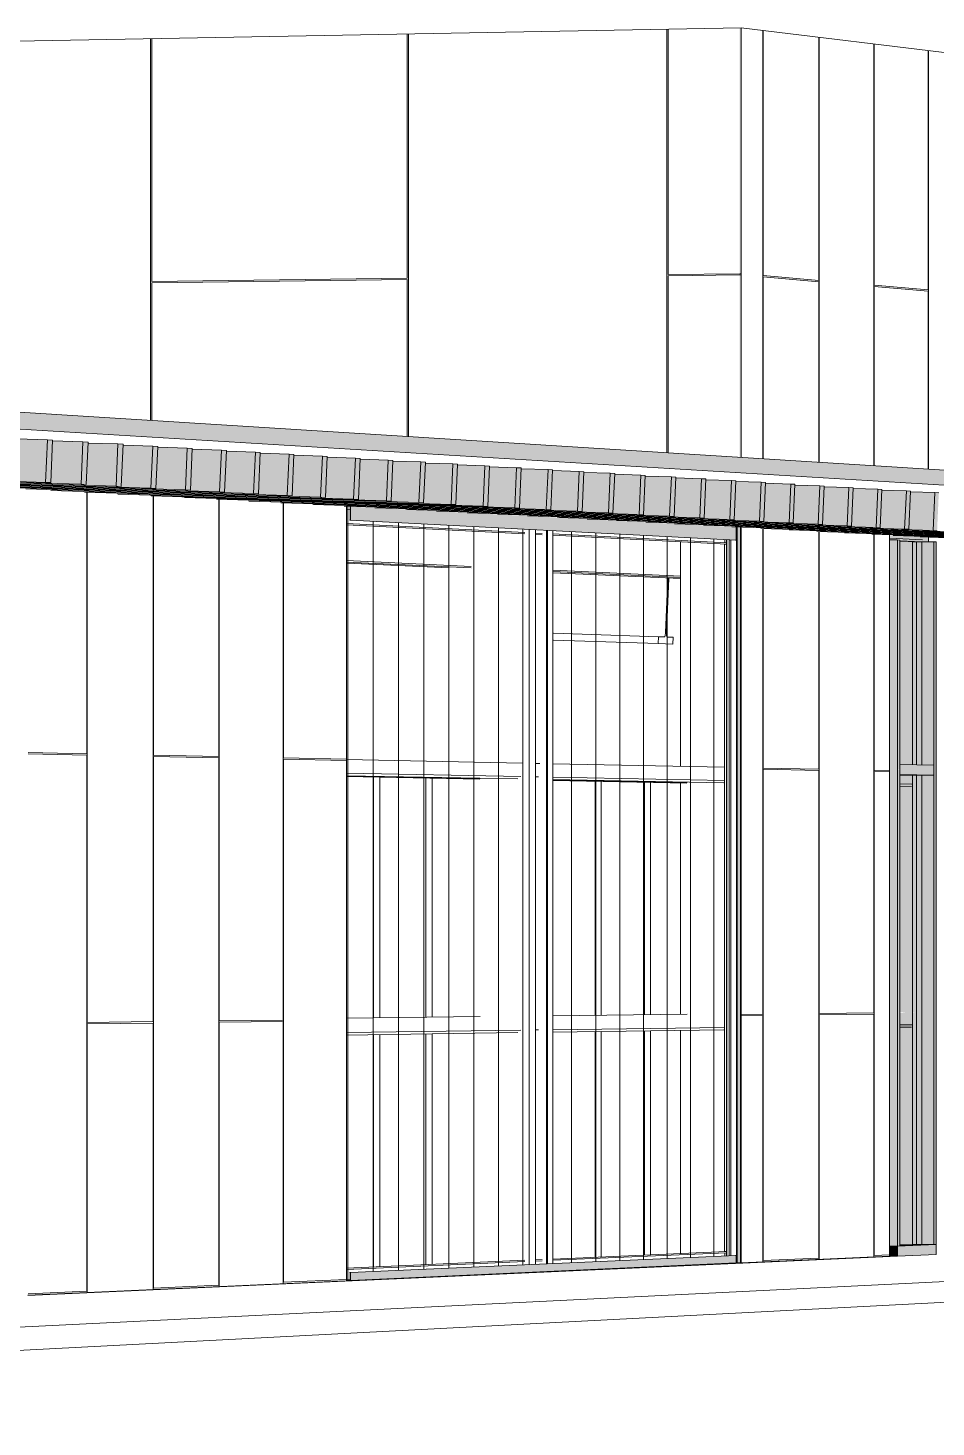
# Model space of a CAD drawing. Header units: inches. Extents: x 30764 to 92544, y -36095 to 66.
# Drawn here: x 92529.4174 to 92529.4583, y 65.9774 to 66.0404 of the extents above; entities that cross this region are included whole.
import ezdxf

# ---------------------------------------------------------------- set-up
doc = ezdxf.new("R2010")
doc.units = ezdxf.units.IN
doc.header["$MEASUREMENT"] = 0
for name, color, linetype, lineweight in [('A-CLNG', 13, 'Continuous', 13), ('A-GLAZ-CURT', 52, 'Continuous', 9), ('A-GLAZ-CWMG', 51, 'Continuous', 9), ('A-ROOF', 132, 'Continuous', 13), ('A-WALL', 113, 'Continuous', 13), ('A-WALL-PATT', 111, 'Continuous', 13), ('C-BLDG-PADS', 91, 'Continuous', 9), ('C-TOPO', 7, 'Continuous', 9), ('Conc', 7, 'Continuous', 9), ('L-SITE-WALL', 31, 'Continuous', 13), ('S-BEAM', 12, 'Continuous', 9)]:
    doc.layers.add(name, color=color, linetype=linetype, lineweight=lineweight)

# ---------------------------------------------------------------- blocks, each defined once
blk = doc.blocks.new('FP_56-Looking North East Copy 1')
at = {"layer": 'A-WALL-PATT', "lineweight": 9}
for p, q in [((31214.259223, 66.007714), (31214.259223, 66.019494)), ((31214.259239, 65.99561), (31214.259239, 66.019494)), ((31214.26222, 65.995646), (31214.26222, 66.019334)), ((31214.262236, 66.007651), (31214.262236, 66.019334)), ((31214.265169, 66.007589), (31214.265169, 66.019177)), ((31214.265184, 65.995681), (31214.265184, 66.019177)), ((31214.26807, 65.995716), (31214.26807, 66.019022)), ((31214.268084, 66.007527), (31214.268084, 66.019022)), ((31214.259223, 66.007714), (31214.256574, 66.00777)), ((31214.259223, 66.007652), (31214.256574, 66.007707)), ((31214.259223, 65.983505), (31214.259223, 66.007652)), ((31214.265169, 66.007589), (31214.262236, 66.007651)), ((31214.262236, 65.983641), (31214.262236, 66.007589)), ((31214.265169, 66.007527), (31214.262236, 66.007589)), ((31214.265169, 65.983773), (31214.265169, 66.007527)), ((31214.270924, 66.007467), (31214.268084, 66.007527)), ((31214.268084, 65.983905), (31214.268084, 66.007466)), ((31214.270924, 66.007407), (31214.268084, 66.007466)), ((31214.26222, 65.995646), (31214.259239, 65.99561)), ((31214.259239, 65.995547), (31214.26222, 65.995583)), ((31214.259239, 65.983443), (31214.259239, 65.995547)), ((31214.26222, 65.983578), (31214.26222, 65.995583)), ((31214.26807, 65.995716), (31214.265184, 65.995681)), ((31214.265184, 65.99562), (31214.26807, 65.995655)), ((31214.265184, 65.983712), (31214.265184, 65.99562)), ((31214.26807, 65.983843), (31214.26807, 65.995655)), ((31214.262236, 65.983641), (31214.265169, 65.983773)), ((31214.268084, 65.983905), (31214.270924, 65.984033)), ((31214.256574, 65.983385), (31214.259223, 65.983505))]:
    blk.add_line(p, q, dxfattribs=at)
blk = doc.blocks.new('FP_58-Looking North East Copy 1')
at = {"layer": 'A-WALL-PATT', "lineweight": 9}
for p, q in [((31214.289694, 65.995976), (31214.289694, 66.017869)), ((31214.289707, 66.007071), (31214.289707, 66.017868)), ((31214.292214, 66.007018), (31214.292214, 66.017734)), ((31214.292227, 65.996006), (31214.292227, 66.017734)), ((31214.294696, 65.996036), (31214.294696, 66.017602)), ((31214.294709, 66.006965), (31214.294709, 66.017602)), ((31214.292214, 66.007018), (31214.289707, 66.007071)), ((31214.289707, 65.984881), (31214.289707, 66.007014)), ((31214.292214, 66.006961), (31214.289707, 66.007014)), ((31214.292214, 65.984994), (31214.292214, 66.006961)), ((31214.29541, 66.006951), (31214.294709, 66.006965)), ((31214.294709, 65.985106), (31214.294709, 66.006909)), ((31214.29541, 66.006894), (31214.294709, 66.006909)), ((31214.289694, 65.995976), (31214.288724, 65.995964)), ((31214.288724, 65.995906), (31214.289694, 65.995918)), ((31214.289694, 65.984823), (31214.289694, 65.995918)), ((31214.294696, 65.996036), (31214.292227, 65.996006)), ((31214.292227, 65.995949), (31214.294696, 65.995979)), ((31214.292227, 65.984937), (31214.292227, 65.995949)), ((31214.294696, 65.985049), (31214.294696, 65.995979)), ((31214.289707, 65.984881), (31214.292214, 65.984994)), ((31214.294709, 65.985106), (31214.29541, 65.985138))]:
    blk.add_line(p, q, dxfattribs=at)
blk = doc.blocks.new('FP_70-Looking North East Copy 1')
at = {"layer": 'A-WALL-PATT', "lineweight": 9}
for p, q in [((31214.289694, 66.029205), (31214.289694, 66.040301)), ((31214.289707, 66.029261), (31214.289707, 66.040299)), ((31214.292214, 66.029042), (31214.292214, 66.039997)), ((31214.292227, 66.028984), (31214.292227, 66.039996)), ((31214.294696, 66.028769), (31214.294696, 66.039699)), ((31214.294709, 66.028824), (31214.294709, 66.039697)), ((31214.297142, 66.028612), (31214.297142, 66.039405)), ((31214.297155, 66.028555), (31214.297155, 66.039403)), ((31214.299552, 66.028346), (31214.299552, 66.039115)), ((31214.299564, 66.0284), (31214.299564, 66.039113)), ((31214.301926, 66.028194), (31214.301926, 66.038829)), ((31214.301938, 66.028138), (31214.301938, 66.038828)), ((31214.304266, 66.027935), (31214.304266, 66.038548)), ((31214.304278, 66.027989), (31214.304278, 66.038546)), ((31214.306573, 66.027788), (31214.306573, 66.03827)), ((31214.306584, 66.027733), (31214.306584, 66.038269)), ((31214.308846, 66.027536), (31214.308846, 66.037997)), ((31214.308858, 66.027589), (31214.308858, 66.037995)), ((31214.311087, 66.027394), (31214.311087, 66.037727)), ((31214.311099, 66.027339), (31214.311099, 66.037726)), ((31214.313297, 66.027148), (31214.313297, 66.037462)), ((31214.313308, 66.0272), (31214.313308, 66.03746)), ((31214.315475, 66.027011), (31214.315475, 66.037199)), ((31214.315487, 66.026957), (31214.315487, 66.037198)), ((31214.317624, 66.02677), (31214.317624, 66.036941)), ((31214.317635, 66.026822), (31214.317635, 66.03694)), ((31214.289694, 66.021012), (31214.289694, 66.029205)), ((31214.289707, 66.029261), (31214.292214, 66.029042)), ((31214.289707, 66.029204), (31214.292214, 66.028985)), ((31214.289707, 66.021011), (31214.289707, 66.029204)), ((31214.292214, 66.020854), (31214.292214, 66.028985)), ((31214.292227, 66.020853), (31214.292227, 66.028984)), ((31214.294696, 66.020698), (31214.294696, 66.028769)), ((31214.294709, 66.028824), (31214.297142, 66.028612)), ((31214.297142, 66.028556), (31214.294709, 66.028768)), ((31214.294709, 66.020697), (31214.294709, 66.028768)), ((31214.297142, 66.020545), (31214.297142, 66.028556)), ((31214.297155, 66.020544), (31214.297155, 66.028555)), ((31214.299552, 66.020394), (31214.299552, 66.028346)), ((31214.299564, 66.0284), (31214.301926, 66.028194)), ((31214.299564, 66.028345), (31214.301926, 66.028139)), ((31214.299564, 66.020393), (31214.299564, 66.028345)), ((31214.301926, 66.020245), (31214.301926, 66.028139)), ((31214.301938, 66.020244), (31214.301938, 66.028138)), ((31214.304266, 66.020098), (31214.304266, 66.027935)), ((31214.304278, 66.027989), (31214.306573, 66.027788)), ((31214.306573, 66.027734), (31214.304278, 66.027934)), ((31214.304278, 66.020097), (31214.304278, 66.027934)), ((31214.306573, 66.019953), (31214.306573, 66.027734)), ((31214.306584, 66.019953), (31214.306584, 66.027733)), ((31214.308846, 66.019811), (31214.308846, 66.027536)), ((31214.308858, 66.027589), (31214.311087, 66.027394)), ((31214.308858, 66.027535), (31214.311087, 66.02734)), ((31214.308858, 66.01981), (31214.308858, 66.027535)), ((31214.311087, 66.01967), (31214.311087, 66.02734)), ((31214.311099, 66.01967), (31214.311099, 66.027339)), ((31214.313297, 66.019532), (31214.313297, 66.027148)), ((31214.313308, 66.0272), (31214.315475, 66.027011)), ((31214.315475, 66.026958), (31214.313308, 66.027147)), ((31214.313308, 66.019531), (31214.313308, 66.027147)), ((31214.315475, 66.019395), (31214.315475, 66.026958)), ((31214.315487, 66.019394), (31214.315487, 66.026957)), ((31214.317624, 66.01926), (31214.317624, 66.02677)), ((31214.317635, 66.026822), (31214.318231, 66.02677)), ((31214.317635, 66.026769), (31214.318231, 66.026718)), ((31214.317635, 66.01926), (31214.317635, 66.026769))]:
    blk.add_line(p, q, dxfattribs=at)
blk = doc.blocks.new('FP_71-Looking North East Copy 1')
at = {"layer": 'A-WALL-PATT', "lineweight": 9}
for p, q in [((31214.288656, 66.029347), (31214.288718, 66.029348)), ((31214.288656, 66.029289), (31214.288718, 66.02929))]:
    blk.add_line(p, q, dxfattribs=at)
blk = doc.blocks.new('FP_72-Looking North East Copy 1')
at = {"layer": 'A-WALL-PATT', "lineweight": 9}
for p, q in [((31214.285362, 66.029246), (31214.285362, 66.040357)), ((31214.285423, 66.029304), (31214.285423, 66.040358)), ((31214.262097, 66.028939), (31214.262097, 66.039933)), ((31214.262157, 66.028997), (31214.262157, 66.039934)), ((31214.273668, 66.029149), (31214.273668, 66.040144)), ((31214.273729, 66.029092), (31214.273729, 66.040145)), ((31214.262097, 66.022754), (31214.262097, 66.028939)), ((31214.262157, 66.028997), (31214.273668, 66.029149)), ((31214.273668, 66.029092), (31214.262157, 66.02894)), ((31214.262157, 66.02275), (31214.262157, 66.02894)), ((31214.273668, 66.022023), (31214.273668, 66.029092)), ((31214.273729, 66.02202), (31214.273729, 66.029092)), ((31214.285362, 66.021285), (31214.285362, 66.029246)), ((31214.285423, 66.029304), (31214.288656, 66.029347)), ((31214.285423, 66.029247), (31214.288656, 66.029289)), ((31214.285423, 66.021281), (31214.285423, 66.029247))]:
    blk.add_line(p, q, dxfattribs=at)
blk = doc.blocks.new('FP_74-Looking North East Copy 1')
at = {"layer": 'A-WALL-PATT', "lineweight": 9}
for p, q in [((31214.270982, 65.983995), (31214.270982, 66.018868)), ((31214.272133, 65.984381), (31214.272133, 66.018189)), ((31214.273276, 65.984432), (31214.273276, 66.01813)), ((31214.274412, 65.984482), (31214.274412, 66.018072)), ((31214.275541, 65.984532), (31214.275541, 66.018013)), ((31214.276662, 65.984582), (31214.276662, 66.017955)), ((31214.277776, 65.984631), (31214.277776, 66.017898)), ((31214.278883, 65.98468), (31214.278883, 66.017841)), ((31214.279983, 65.984729), (31214.279983, 66.017784)), ((31214.281076, 65.984777), (31214.281076, 66.017728)), ((31214.282162, 65.984826), (31214.282162, 66.017672)), ((31214.283242, 65.984873), (31214.283242, 66.017616)), ((31214.284314, 65.984921), (31214.284314, 66.017561)), ((31214.28538, 65.984968), (31214.28538, 66.017506)), ((31214.286439, 65.985015), (31214.286439, 66.017451)), ((31214.287492, 65.985062), (31214.287492, 66.017397))]:
    blk.add_line(p, q, dxfattribs=at)

msp = doc.modelspace()

# ---------------------------------------------------------------- hatches: boundary and pattern name
at = {"layer": 'A-CLNG', "lineweight": 5}
h = msp.add_hatch(color=256, dxfattribs=at)
h.paths.add_polyline_path([(92529.473942, 66.016489), (92529.473942, 66.016613), (92529.465109, 66.017084), (92529.465109, 66.016957), (92529.473874, 66.016493)], flags=0)
h.paths.add_polyline_path([(92529.457633, 66.017352), (92529.457633, 66.017506), (92529.456253, 66.017556), (92529.456253, 66.017425), (92529.45732, 66.017369)], flags=0)
h.paths.add_polyline_path([(92529.342623, 66.023437), (92529.342623, 66.023655), (92529.340549, 66.023724), (92529.340549, 66.023769), (92529.3383, 66.023844), (92529.3383, 66.02389), (92529.336028, 66.023965), (92529.336028, 66.024011), (92529.335855, 66.024017), (92529.335855, 66.023795), (92529.34098, 66.023524)], flags=0)
h.paths.add_polyline_path([(92529.189478, 66.035357), (92529.173567, 66.036301), (92529.173567, 66.035772), (92529.187438, 66.03541)], flags=0)
at = {"layer": 'A-GLAZ-CURT', "transparency": 33554458}
for points in [[(92529.457704, 66.00721), (92529.457704, 66.017261), (92529.45672, 66.017288), (92529.45672, 66.007232), (92529.4568, 66.00723)], [(92529.45672, 65.985584), (92529.457704, 65.985614), (92529.457704, 66.006747), (92529.457369, 66.006746), (92529.457369, 66.00635), (92529.457232, 66.006241), (92529.45672, 66.006234), (92529.45672, 65.99608), (92529.457364, 65.996055), (92529.457369, 65.996037), (92529.457369, 65.995504), (92529.457232, 65.995396), (92529.45672, 65.995389), (92529.45672, 65.985607)]]:
    msp.add_hatch(color=256, dxfattribs=at).paths.add_polyline_path(points, flags=0)
h = msp.add_hatch(color=256, dxfattribs=at)
h.paths.add_polyline_path([(92529.456718, 65.995389), (92529.457232, 65.995396), (92529.457369, 65.995504), (92529.457286, 65.995503), (92529.457286, 65.996036), (92529.457356, 65.996064), (92529.457324, 65.996079), (92529.456718, 65.99605), (92529.456718, 65.995496)], flags=0)
h.paths.add_polyline_path([(92529.457232, 66.006241), (92529.457369, 66.00635), (92529.457286, 66.006352), (92529.457286, 66.006746), (92529.456718, 66.006746), (92529.456718, 66.006251)], flags=0)
h = msp.add_hatch(color=256, dxfattribs=at)
h.paths.add_polyline_path([(92529.457285, 65.995503), (92529.457369, 65.995504), (92529.457369, 65.996037), (92529.457285, 65.996036)], flags=0)
h.paths.add_polyline_path([(92529.457369, 66.00635), (92529.457369, 66.006746), (92529.457285, 66.006746), (92529.457285, 66.006352)], flags=0)
at = {"layer": 'A-GLAZ-CWMG', "lineweight": 5}
for points in [[(92529.449333, 66.017345), (92529.449333, 66.017931), (92529.448043, 66.017999), (92529.431957, 66.018851), (92529.431957, 66.018242), (92529.448899, 66.017368)], [(92529.449375, 65.984772), (92529.449525, 65.984779), (92529.449525, 66.017925), (92529.449375, 66.017903), (92529.449375, 65.98478), (92529.449375, 65.984779)], [(92529.456252, 66.007007), (92529.456612, 66.007008), (92529.456612, 66.017351), (92529.456252, 66.017337), (92529.456252, 66.007008)], [(92529.456714, 66.007006), (92529.456714, 66.017346), (92529.456612, 66.01732), (92529.456612, 66.007008)], [(92529.458242, 66.007199), (92529.458242, 66.017265), (92529.457996, 66.017237), (92529.457996, 66.007204)], [(92529.458343, 66.006971), (92529.458343, 66.01726), (92529.458242, 66.017234), (92529.458242, 66.006974)], [(92529.456612, 65.985531), (92529.456612, 66.007008), (92529.456252, 66.007007), (92529.456252, 65.985534)], [(92529.456612, 65.985531), (92529.456714, 65.985563), (92529.456714, 66.007006), (92529.456612, 66.007005), (92529.456612, 65.985539)], [(92529.458242, 66.006749), (92529.458242, 66.007199), (92529.456714, 66.007218), (92529.456714, 66.00678), (92529.457995, 66.006754)], [(92529.458242, 65.985603), (92529.458343, 65.985607), (92529.458343, 66.006971), (92529.458242, 66.006971), (92529.458242, 65.985935)], [(92529.458242, 65.985608), (92529.458242, 66.006749), (92529.457996, 66.006746), (92529.457996, 65.98561)], [(92529.456612, 65.985079), (92529.458343, 65.985176), (92529.458343, 65.985607), (92529.456612, 65.985531), (92529.456612, 65.985081)], [(92529.431957, 65.983983), (92529.449333, 65.984787), (92529.449333, 65.985106), (92529.431957, 65.984336), (92529.431957, 65.983989)], [(92529.449507, 65.984779), (92529.449507, 65.984779), (92529.449491, 65.984779)], [(92529.431957, 65.983983), (92529.431941, 65.983998), (92529.431767, 65.983984)]]:
    msp.add_hatch(color=256, dxfattribs=at).paths.add_polyline_path(points, flags=0)
at = {"layer": 'A-GLAZ-CWMG'}
msp.add_hatch(color=256, dxfattribs=at).paths.add_polyline_path([(92529.456612, 65.985079), (92529.456612, 65.985531), (92529.456252, 65.985515), (92529.456252, 65.985082), (92529.456582, 65.985079)], flags=0)
at = {"layer": 'A-ROOF', "lineweight": 5}
msp.add_hatch(color=256, dxfattribs=at).paths.add_polyline_path([(92529.478642, 66.018607), (92529.478642, 66.019244), (92529.379551, 66.025456), (92529.379496, 66.025336), (92529.379327, 66.025124), (92529.379108, 66.024958), (92529.378846, 66.02485), (92529.378565, 66.024811), (92529.374117, 66.025082), (92529.370478, 66.025163), (92529.478263, 66.01863)], flags=0)
at = {"layer": 'L-SITE-WALL', "lineweight": 5}
for points in [[(92529.44956, 66.021073), (92529.44956, 66.04041), (92529.449498, 66.040417), (92529.449498, 66.021077)], [(92529.449566, 65.984779), (92529.449566, 66.017923), (92529.449525, 66.017903), (92529.449525, 65.984779)]]:
    msp.add_hatch(color=256, dxfattribs=at).paths.add_polyline_path(points, flags=0)
h = msp.add_hatch(color=256, dxfattribs=at)
h.paths.add_polyline_path([(92529.457997, 65.98561), (92529.457997, 66.006748), (92529.457704, 66.006746), (92529.457704, 65.985612)], flags=0)
h.paths.add_polyline_path([(92529.457997, 66.007204), (92529.457997, 66.017471), (92529.457634, 66.017483), (92529.457634, 66.017352), (92529.456259, 66.017393), (92529.456259, 66.017349), (92529.45672, 66.01733), (92529.45672, 66.017313), (92529.457704, 66.017236), (92529.457704, 66.00721)], flags=0)
at = {"layer": 'S-BEAM', "lineweight": 5}
for points in [[(92529.41821, 66.019944), (92529.418294, 66.021863), (92529.416922, 66.021904), (92529.41684, 66.020019), (92529.402486, 66.020461), (92529.402486, 66.020428), (92529.416978, 66.019982)], [(92529.419806, 66.019858), (92529.419889, 66.021768), (92529.41853, 66.021809), (92529.418448, 66.019932), (92529.404192, 66.020371), (92529.404192, 66.020338), (92529.418531, 66.019897)], [(92529.418442, 66.019932), (92529.418526, 66.021849), (92529.418294, 66.021863), (92529.41821, 66.019944), (92529.418294, 66.01994)], [(92529.420036, 66.019845), (92529.42012, 66.021755), (92529.419889, 66.021768), (92529.419806, 66.019858), (92529.42001, 66.019847)], [(92529.421388, 66.019772), (92529.421471, 66.021674), (92529.420122, 66.02169), (92529.420015, 66.019846), (92529.420125, 66.019811)], [(92529.421617, 66.019759), (92529.4217, 66.021661), (92529.421471, 66.021674), (92529.421388, 66.019772), (92529.421471, 66.019767)], [(92529.422957, 66.019687), (92529.423039, 66.021581), (92529.421703, 66.021621), (92529.421622, 66.01976), (92529.421585, 66.019729)], [(92529.423183, 66.019674), (92529.423266, 66.021567), (92529.423039, 66.021581), (92529.422957, 66.019687), (92529.42304, 66.019682)], [(92529.424512, 66.019602), (92529.424594, 66.021488), (92529.423269, 66.021528), (92529.423189, 66.019675), (92529.424407, 66.019605)], [(92529.424736, 66.01959), (92529.424819, 66.021475), (92529.424594, 66.021488), (92529.424512, 66.019602), (92529.424595, 66.019598)], [(92529.426054, 66.019518), (92529.426136, 66.021396), (92529.424822, 66.021436), (92529.424742, 66.01959), (92529.424824, 66.019556)], [(92529.426276, 66.019506), (92529.426358, 66.021383), (92529.426136, 66.021396), (92529.426054, 66.019518), (92529.426136, 66.019514)], [(92529.427582, 66.019435), (92529.427664, 66.021305), (92529.426362, 66.021345), (92529.426282, 66.019507), (92529.426364, 66.019473)], [(92529.427803, 66.019423), (92529.427885, 66.021292), (92529.427664, 66.021305), (92529.427582, 66.019435), (92529.427665, 66.019431)], [(92529.429098, 66.019353), (92529.42918, 66.021215), (92529.427888, 66.021254), (92529.427808, 66.019424), (92529.428804, 66.019362)], [(92529.429317, 66.019341), (92529.429398, 66.021202), (92529.42918, 66.021215), (92529.429098, 66.019353), (92529.42918, 66.019349)], [(92529.430601, 66.019272), (92529.430682, 66.021126), (92529.429402, 66.021164), (92529.429322, 66.019342), (92529.430061, 66.019288)], [(92529.430818, 66.01926), (92529.430899, 66.021113), (92529.430682, 66.021126), (92529.430601, 66.019272), (92529.430683, 66.019267)], [(92529.432092, 66.019191), (92529.432172, 66.021037), (92529.430903, 66.021075), (92529.430823, 66.01926), (92529.431708, 66.019203)], [(92529.432307, 66.019179), (92529.432388, 66.021024), (92529.432172, 66.021037), (92529.432092, 66.019191), (92529.432173, 66.019186)], [(92529.43357, 66.01911), (92529.43365, 66.020949), (92529.432391, 66.020987), (92529.432312, 66.019179), (92529.433202, 66.019122)], [(92529.433783, 66.019099), (92529.433863, 66.020936), (92529.43365, 66.020949), (92529.43357, 66.01911), (92529.43365, 66.019106)], [(92529.435035, 66.019031), (92529.435115, 66.020862), (92529.433867, 66.0209), (92529.433788, 66.019099), (92529.433869, 66.019067)], [(92529.435247, 66.019019), (92529.435327, 66.020849), (92529.435115, 66.020862), (92529.435035, 66.019031), (92529.435116, 66.019026)], [(92529.436489, 66.018952), (92529.436569, 66.020775), (92529.43533, 66.020813), (92529.435252, 66.01902), (92529.435332, 66.018988)], [(92529.436698, 66.018941), (92529.436778, 66.020763), (92529.436569, 66.020775), (92529.436489, 66.018952), (92529.436569, 66.018948)], [(92529.43793, 66.018874), (92529.43801, 66.02069), (92529.436782, 66.020727), (92529.436704, 66.018941), (92529.437599, 66.018884)], [(92529.438138, 66.018862), (92529.438218, 66.020677), (92529.43801, 66.02069), (92529.43793, 66.018874), (92529.43801, 66.018869)], [(92529.43936, 66.018796), (92529.439439, 66.020605), (92529.438221, 66.020641), (92529.438143, 66.018863), (92529.438223, 66.018831)], [(92529.439566, 66.018785), (92529.439645, 66.020592), (92529.439439, 66.020605), (92529.43936, 66.018796), (92529.439439, 66.018792)], [(92529.440778, 66.018719), (92529.440857, 66.02052), (92529.439649, 66.020557), (92529.439571, 66.018785), (92529.43965, 66.018754)], [(92529.440982, 66.018708), (92529.441061, 66.020508), (92529.440857, 66.02052), (92529.440778, 66.018719), (92529.440857, 66.018715)], [(92529.442184, 66.018643), (92529.442263, 66.020436), (92529.441065, 66.020473), (92529.440987, 66.018708), (92529.441996, 66.018649)], [(92529.442387, 66.018632), (92529.442466, 66.020424), (92529.442263, 66.020436), (92529.442184, 66.018643), (92529.442263, 66.018638)], [(92529.443579, 66.018567), (92529.443657, 66.020353), (92529.442469, 66.020389), (92529.442392, 66.018632), (92529.442471, 66.018601)], [(92529.44378, 66.018556), (92529.443859, 66.020341), (92529.443657, 66.020353), (92529.443579, 66.018567), (92529.443658, 66.018563)], [(92529.444962, 66.018492), (92529.445041, 66.020271), (92529.443862, 66.020307), (92529.443785, 66.018556), (92529.443864, 66.018526)], [(92529.445162, 66.018481), (92529.44524, 66.020259), (92529.445041, 66.020271), (92529.444962, 66.018492), (92529.445041, 66.018488)], [(92529.446335, 66.018417), (92529.446393, 66.02019), (92529.445244, 66.020225), (92529.445167, 66.018481), (92529.445245, 66.018451)], [(92529.446533, 66.018407), (92529.446611, 66.020178), (92529.446413, 66.020189), (92529.446335, 66.018417), (92529.446394, 66.018414)], [(92529.447696, 66.018344), (92529.447774, 66.020108), (92529.446614, 66.020144), (92529.446538, 66.018407), (92529.446616, 66.018377)], [(92529.447893, 66.018333), (92529.447971, 66.020097), (92529.447774, 66.020108), (92529.447696, 66.018344), (92529.447774, 66.018339)], [(92529.449047, 66.01827), (92529.449124, 66.020028), (92529.447974, 66.020063), (92529.447898, 66.018333), (92529.447975, 66.018304)], [(92529.449242, 66.01826), (92529.449319, 66.020016), (92529.449124, 66.020028), (92529.449047, 66.01827), (92529.449125, 66.018266)], [(92529.450387, 66.018197), (92529.450464, 66.019948), (92529.449323, 66.019983), (92529.449247, 66.01826), (92529.449511, 66.018225)], [(92529.45058, 66.018187), (92529.450657, 66.019937), (92529.450464, 66.019948), (92529.450387, 66.018197), (92529.450464, 66.018193)], [(92529.451716, 66.018125), (92529.451793, 66.019869), (92529.450661, 66.019904), (92529.450585, 66.018187), (92529.450796, 66.018154)], [(92529.451908, 66.018115), (92529.451985, 66.019858), (92529.451793, 66.019869), (92529.451716, 66.018125), (92529.451793, 66.018121)], [(92529.453034, 66.018054), (92529.453111, 66.019791), (92529.451988, 66.019825), (92529.451912, 66.018115), (92529.451989, 66.018086)], [(92529.453225, 66.018043), (92529.453302, 66.019779), (92529.453111, 66.019791), (92529.453034, 66.018054), (92529.453112, 66.01805)], [(92529.454343, 66.017983), (92529.454419, 66.019713), (92529.453305, 66.019747), (92529.45323, 66.018044), (92529.453306, 66.018015)], [(92529.454532, 66.017972), (92529.454608, 66.019702), (92529.454419, 66.019713), (92529.454343, 66.017983), (92529.45442, 66.017979)], [(92529.455641, 66.017912), (92529.455717, 66.019636), (92529.454611, 66.019669), (92529.454536, 66.017973), (92529.455192, 66.017926)], [(92529.455828, 66.017902), (92529.455904, 66.019624), (92529.455717, 66.019636), (92529.455641, 66.017912), (92529.455717, 66.017908)], [(92529.456929, 66.017842), (92529.457005, 66.019559), (92529.455908, 66.019592), (92529.455833, 66.017902), (92529.456197, 66.017865)], [(92529.457115, 66.017832), (92529.457191, 66.019548), (92529.457005, 66.019559), (92529.456929, 66.017842), (92529.457005, 66.017838)], [(92529.458207, 66.017773), (92529.458282, 66.019483), (92529.457194, 66.019516), (92529.457119, 66.017832), (92529.45794, 66.017781)], [(92529.458391, 66.017763), (92529.458467, 66.019472), (92529.458282, 66.019483), (92529.458207, 66.017773), (92529.458283, 66.017769)]]:
    msp.add_hatch(color=256, dxfattribs=at).paths.add_polyline_path(points, flags=0)

# ---------------------------------------------------------------- linework, layer by layer
at = {"layer": 'A-CLNG'}
for p, q in [((92529.431947, 66.018711), (92529.431767, 66.018721)), ((92529.457728, 66.017347), (92529.456253, 66.017425))]:
    msp.add_line(p, q, dxfattribs=at)
at = {"layer": 'A-GLAZ-CURT'}
for p, q in [((92529.457704, 66.017261), (92529.456716, 66.017313)), ((92529.456717, 66.017299), (92529.457465, 66.017259)), ((92529.457465, 66.017259), (92529.457704, 66.017261)), ((92529.457465, 66.017259), (92529.457465, 66.007216)), ((92529.457704, 66.00721), (92529.457704, 66.017261)), ((92529.457704, 66.006747), (92529.456716, 66.006767)), ((92529.456717, 66.006762), (92529.457465, 66.006746)), ((92529.457465, 66.006746), (92529.457704, 66.006747)), ((92529.457465, 66.006746), (92529.457465, 65.985608)), ((92529.457704, 65.985606), (92529.457704, 66.006747)), ((92529.456716, 65.985563), (92529.457704, 65.985606)), ((92529.457465, 65.985608), (92529.456717, 65.985575)), ((92529.457465, 65.985608), (92529.457704, 65.985606))]:
    msp.add_line(p, q, dxfattribs=at)
at = {"layer": 'A-GLAZ-CWMG'}
for p, q in [((92529.431941, 66.018864), (92529.431941, 66.018257)), ((92529.431957, 66.018242), (92529.431957, 66.018864)), ((92529.431941, 66.018257), (92529.431925, 66.018256)), ((92529.431925, 66.018256), (92529.431925, 66.018241)), ((92529.431925, 66.018241), (92529.431957, 66.018242)), ((92529.449333, 66.017345), (92529.431957, 66.018242)), ((92529.439814, 66.017682), (92529.431768, 66.018094)), ((92529.439814, 66.017623), (92529.431768, 66.018033)), ((92529.440596, 66.017642), (92529.440291, 66.017658)), ((92529.440596, 66.017583), (92529.440291, 66.017599)), ((92529.4489, 66.017218), (92529.441071, 66.017618)), ((92529.449333, 66.017935), (92529.449333, 66.017345)), ((92529.449345, 65.984772), (92529.449345, 66.017934)), ((92529.449375, 65.984772), (92529.449375, 66.017933)), ((92529.449525, 65.984779), (92529.449525, 66.017927)), ((92529.4489, 66.01716), (92529.441071, 66.017559)), ((92529.448814, 65.985287), (92529.448814, 66.017164)), ((92529.4489, 66.01716), (92529.448814, 66.017159)), ((92529.448829, 66.017371), (92529.448829, 66.017221)), ((92529.4489, 65.985087), (92529.4489, 66.017368)), ((92529.4489, 66.017218), (92529.4489, 66.01716)), ((92529.448913, 65.985087), (92529.448913, 66.017367)), ((92529.449018, 65.985092), (92529.449018, 66.017362)), ((92529.449333, 66.017345), (92529.449303, 66.017345)), ((92529.456252, 66.017348), (92529.456612, 66.017351)), ((92529.456612, 66.017351), (92529.456714, 66.017346)), ((92529.456612, 66.017351), (92529.456612, 66.007008)), ((92529.456714, 66.007006), (92529.456714, 66.017346)), ((92529.457285, 66.017258), (92529.457704, 66.017261)), ((92529.457285, 66.017258), (92529.457285, 66.00722)), ((92529.457704, 66.017261), (92529.458242, 66.017265)), ((92529.458242, 66.017265), (92529.458343, 66.01726)), ((92529.458242, 66.017265), (92529.458242, 66.006974)), ((92529.458343, 66.006971), (92529.458343, 66.01726)), ((92529.456612, 66.007008), (92529.456612, 65.985531)), ((92529.456714, 66.00678), (92529.456714, 66.007232)), ((92529.458242, 66.007199), (92529.456714, 66.007232)), ((92529.456714, 65.985536), (92529.456714, 66.007006)), ((92529.458242, 66.007199), (92529.458242, 66.006749)), ((92529.458242, 66.006974), (92529.458242, 65.985603)), ((92529.458343, 65.985607), (92529.458343, 66.006971)), ((92529.456714, 66.00678), (92529.458242, 66.006749)), ((92529.456718, 66.006757), (92529.457285, 66.006746)), ((92529.457285, 66.006756), (92529.457285, 65.985609)), ((92529.457704, 66.006747), (92529.457285, 66.006746)), ((92529.458242, 66.006749), (92529.457704, 66.006747)), ((92529.456612, 65.985531), (92529.456252, 65.985534)), ((92529.456612, 65.985531), (92529.456252, 65.985534)), ((92529.458343, 65.985607), (92529.456612, 65.985531)), ((92529.456714, 65.985536), (92529.456612, 65.985531)), ((92529.456612, 65.985079), (92529.456612, 65.985531)), ((92529.457285, 65.985609), (92529.456718, 65.985584)), ((92529.457704, 65.985606), (92529.457285, 65.985609)), ((92529.458242, 65.985603), (92529.457704, 65.985606)), ((92529.458343, 65.985607), (92529.458242, 65.985603)), ((92529.458343, 65.985607), (92529.458343, 65.985158)), ((92529.431768, 65.984542), (92529.439814, 65.984894)), ((92529.431768, 65.984482), (92529.439814, 65.984834)), ((92529.431957, 65.984336), (92529.449333, 65.985106)), ((92529.440291, 65.984914), (92529.440596, 65.984928)), ((92529.440291, 65.984855), (92529.440596, 65.984869)), ((92529.441071, 65.984949), (92529.4489, 65.985291)), ((92529.441071, 65.98489), (92529.4489, 65.985233)), ((92529.448814, 65.985291), (92529.4489, 65.985291)), ((92529.448829, 65.98523), (92529.448829, 65.985083)), ((92529.4489, 65.985291), (92529.4489, 65.985233)), ((92529.449303, 65.985106), (92529.449333, 65.985106)), ((92529.449333, 65.985106), (92529.449333, 65.98477)), ((92529.456252, 65.985082), (92529.456582, 65.985079)), ((92529.456612, 65.985079), (92529.458343, 65.985158)), ((92529.431957, 65.984336), (92529.431925, 65.984336)), ((92529.431925, 65.984336), (92529.431925, 65.984321)), ((92529.431925, 65.984321), (92529.431941, 65.984321)), ((92529.431941, 65.984321), (92529.431941, 65.983998)), ((92529.431957, 65.983983), (92529.449333, 65.98477)), ((92529.431957, 65.983983), (92529.431957, 65.984336)), ((92529.449375, 65.984772), (92529.449345, 65.984772)), ((92529.449525, 65.984779), (92529.449375, 65.984772)), ((92529.431907, 65.983998), (92529.431767, 65.983999)), ((92529.431767, 65.983984), (92529.431957, 65.983983)), ((92529.431768, 65.984017), (92529.431945, 65.984025)), ((92529.431941, 65.983998), (92529.431907, 65.983998))]:
    msp.add_line(p, q, dxfattribs=at)
at = {"layer": 'A-ROOF'}
for p, q in [((92529.478642, 66.018607), (92529.369764, 66.025207)), ((92529.379551, 66.025456), (92529.478642, 66.019244))]:
    msp.add_line(p, q, dxfattribs=at)
at = {"layer": 'A-WALL', "color": 252}
for p, q in [((92529.440011, 66.017826), (92529.440011, 65.984693)), ((92529.440291, 66.017812), (92529.440291, 65.984705)), ((92529.440792, 66.017786), (92529.440792, 65.984728)), ((92529.441071, 66.017772), (92529.441071, 65.98474)), ((92529.432991, 66.006664), (92529.432991, 65.995815)), ((92529.43328, 66.006658), (92529.43328, 65.995818)), ((92529.435344, 66.006619), (92529.435344, 65.995843)), ((92529.435629, 66.006614), (92529.435629, 65.995846)), ((92529.442983, 66.006475), (92529.442983, 65.995934)), ((92529.443256, 66.00647), (92529.443256, 65.995937)), ((92529.445205, 66.006433), (92529.445205, 65.99596)), ((92529.445474, 66.006428), (92529.445474, 65.995963)), ((92529.432991, 65.995056), (92529.432991, 65.984595)), ((92529.43328, 65.99506), (92529.43328, 65.984608)), ((92529.435344, 65.995089), (92529.435344, 65.984698)), ((92529.435629, 65.995093), (92529.435629, 65.98471)), ((92529.442983, 65.995196), (92529.442983, 65.985031)), ((92529.443256, 65.9952), (92529.443256, 65.985043)), ((92529.445205, 65.995228), (92529.445205, 65.985129)), ((92529.445474, 65.995231), (92529.445474, 65.98514))]:
    msp.add_line(p, q, dxfattribs=at)
at = {"layer": 'A-WALL'}
for p, q in [((92529.449089, 66.017358), (92529.449089, 65.985095)), ((92529.431766, 65.983992), (92529.431907, 65.983998)), ((92529.431944, 65.984021), (92529.431768, 65.984013))]:
    msp.add_line(p, q, dxfattribs=at)
at = {"layer": 'C-BLDG-PADS'}
msp.add_line((92529.417414, 65.983303), (92529.456612, 65.985081), dxfattribs=at)
at = {"layer": 'C-TOPO'}
for p, q in [((92529.456612, 65.985081), (92529.417414, 65.983303)), ((92529.417414, 65.983303), (92529.456612, 65.985081))]:
    msp.add_line(p, q, dxfattribs=at)
at = {"layer": 'Conc'}
for p, q in [((92529.50789, 65.985556), (92529.350661, 65.977378)), ((92529.384721, 65.980287), (92529.487436, 65.985338))]:
    msp.add_line(p, q, dxfattribs=at)
at = {"layer": 'L-SITE-WALL'}
for p, q in [((92529.449559, 66.040418), (92529.349391, 66.038594)), ((92529.479073, 66.036868), (92529.449559, 66.040418)), ((92529.449559, 66.040418), (92529.449559, 66.021073)), ((92529.431766, 65.983972), (92529.431766, 66.01887)), ((92529.449566, 66.017927), (92529.449566, 65.984779)), ((92529.44682, 66.007141), (92529.44682, 66.017267)), ((92529.456252, 65.985082), (92529.456252, 66.01757)), ((92529.457997, 66.017471), (92529.457997, 66.017263)), ((92529.44682, 65.995982), (92529.44682, 66.006402)), ((92529.44682, 65.985199), (92529.44682, 65.99525)), ((92529.449566, 65.984779), (92529.456252, 65.985082)), ((92529.449566, 65.984779), (92529.449507, 65.984779)), ((92529.417415, 65.983322), (92529.431766, 65.983972))]:
    msp.add_line(p, q, dxfattribs=at)
at = {"layer": 'S-BEAM'}
for p, q in [((92529.416922, 66.021904), (92529.418294, 66.021863)), ((92529.418294, 66.021863), (92529.41821, 66.019944)), ((92529.418526, 66.021849), (92529.418294, 66.021863)), ((92529.418442, 66.019932), (92529.418526, 66.021849)), ((92529.41853, 66.021809), (92529.419889, 66.021768)), ((92529.419889, 66.021768), (92529.419806, 66.019858)), ((92529.42012, 66.021755), (92529.419889, 66.021768)), ((92529.420036, 66.019845), (92529.42012, 66.021755)), ((92529.420123, 66.021714), (92529.421471, 66.021674)), ((92529.421471, 66.021674), (92529.421388, 66.019772)), ((92529.4217, 66.021661), (92529.421471, 66.021674)), ((92529.421617, 66.019759), (92529.4217, 66.021661)), ((92529.421703, 66.021621), (92529.423039, 66.021581)), ((92529.423039, 66.021581), (92529.422957, 66.019687)), ((92529.423266, 66.021567), (92529.423039, 66.021581)), ((92529.423183, 66.019674), (92529.423266, 66.021567)), ((92529.423269, 66.021528), (92529.424594, 66.021488)), ((92529.424594, 66.021488), (92529.424512, 66.019602)), ((92529.424819, 66.021475), (92529.424594, 66.021488)), ((92529.424736, 66.01959), (92529.424819, 66.021475)), ((92529.424822, 66.021436), (92529.426136, 66.021396)), ((92529.426136, 66.021396), (92529.426054, 66.019518)), ((92529.426358, 66.021383), (92529.426136, 66.021396)), ((92529.426276, 66.019506), (92529.426358, 66.021383)), ((92529.426362, 66.021345), (92529.427664, 66.021305)), ((92529.427664, 66.021305), (92529.427582, 66.019435)), ((92529.427885, 66.021292), (92529.427664, 66.021305)), ((92529.427803, 66.019423), (92529.427885, 66.021292)), ((92529.427888, 66.021254), (92529.42918, 66.021215)), ((92529.42918, 66.021215), (92529.429098, 66.019353)), ((92529.429398, 66.021202), (92529.42918, 66.021215)), ((92529.429317, 66.019341), (92529.429398, 66.021202)), ((92529.429402, 66.021164), (92529.430682, 66.021126)), ((92529.430682, 66.021126), (92529.430601, 66.019272)), ((92529.430899, 66.021113), (92529.430682, 66.021126)), ((92529.430818, 66.01926), (92529.430899, 66.021113)), ((92529.430903, 66.021075), (92529.432172, 66.021037)), ((92529.432172, 66.021037), (92529.432092, 66.019191)), ((92529.432388, 66.021024), (92529.432172, 66.021037)), ((92529.432307, 66.019179), (92529.432388, 66.021024)), ((92529.432391, 66.020987), (92529.43365, 66.020949)), ((92529.43365, 66.020949), (92529.43357, 66.01911)), ((92529.433863, 66.020936), (92529.43365, 66.020949)), ((92529.433783, 66.019099), (92529.433863, 66.020936)), ((92529.433867, 66.0209), (92529.435115, 66.020862)), ((92529.435115, 66.020862), (92529.435035, 66.019031)), ((92529.435327, 66.020849), (92529.435115, 66.020862)), ((92529.435247, 66.019019), (92529.435327, 66.020849)), ((92529.43533, 66.020813), (92529.436569, 66.020775)), ((92529.436569, 66.020775), (92529.436489, 66.018952)), ((92529.436778, 66.020763), (92529.436569, 66.020775)), ((92529.436698, 66.018941), (92529.436778, 66.020763)), ((92529.41821, 66.019944), (92529.40254, 66.020426)), ((92529.419806, 66.019858), (92529.404192, 66.020338)), ((92529.421388, 66.019772), (92529.405831, 66.020251)), ((92529.422957, 66.019687), (92529.407455, 66.020164)), ((92529.436782, 66.020727), (92529.43801, 66.02069)), ((92529.43801, 66.02069), (92529.43793, 66.018874)), ((92529.438218, 66.020677), (92529.43801, 66.02069)), ((92529.438138, 66.018862), (92529.438218, 66.020677)), ((92529.438221, 66.020641), (92529.439439, 66.020605)), ((92529.439439, 66.020605), (92529.43936, 66.018796)), ((92529.439645, 66.020592), (92529.439439, 66.020605)), ((92529.439566, 66.018785), (92529.439645, 66.020592)), ((92529.439649, 66.020557), (92529.440857, 66.02052)), ((92529.440857, 66.02052), (92529.440778, 66.018719)), ((92529.441061, 66.020508), (92529.440857, 66.02052)), ((92529.440982, 66.018708), (92529.441061, 66.020508)), ((92529.441065, 66.020473), (92529.442263, 66.020436)), ((92529.442263, 66.020436), (92529.442184, 66.018643)), ((92529.442466, 66.020424), (92529.442263, 66.020436)), ((92529.442387, 66.018632), (92529.442466, 66.020424)), ((92529.442469, 66.020389), (92529.443657, 66.020353)), ((92529.443657, 66.020353), (92529.443579, 66.018567)), ((92529.443859, 66.020341), (92529.443657, 66.020353)), ((92529.44378, 66.018556), (92529.443859, 66.020341)), ((92529.443862, 66.020307), (92529.445041, 66.020271)), ((92529.445041, 66.020271), (92529.444962, 66.018492)), ((92529.44524, 66.020259), (92529.445041, 66.020271)), ((92529.445162, 66.018481), (92529.44524, 66.020259)), ((92529.445244, 66.020225), (92529.446413, 66.020189)), ((92529.446413, 66.020189), (92529.446335, 66.018417)), ((92529.446611, 66.020178), (92529.446413, 66.020189)), ((92529.446533, 66.018407), (92529.446611, 66.020178)), ((92529.446614, 66.020144), (92529.447774, 66.020108)), ((92529.424512, 66.019602), (92529.409065, 66.020079)), ((92529.426054, 66.019518), (92529.410661, 66.019993)), ((92529.427582, 66.019435), (92529.412244, 66.019909)), ((92529.429098, 66.019353), (92529.413814, 66.019825)), ((92529.430601, 66.019272), (92529.415768, 66.01973)), ((92529.432092, 66.019191), (92529.417311, 66.019648)), ((92529.41821, 66.019944), (92529.418442, 66.019932)), ((92529.43357, 66.01911), (92529.418445, 66.019578)), ((92529.419806, 66.019858), (92529.420036, 66.019845)), ((92529.435035, 66.019031), (92529.419963, 66.019497)), ((92529.421388, 66.019772), (92529.421617, 66.019759)), ((92529.422957, 66.019687), (92529.423183, 66.019674)), ((92529.424512, 66.019602), (92529.424736, 66.01959)), ((92529.426054, 66.019518), (92529.426276, 66.019506)), ((92529.447774, 66.020108), (92529.447696, 66.018344)), ((92529.447971, 66.020097), (92529.447774, 66.020108)), ((92529.447893, 66.018333), (92529.447971, 66.020097)), ((92529.447974, 66.020063), (92529.449124, 66.020028)), ((92529.449124, 66.020028), (92529.449047, 66.01827)), ((92529.449319, 66.020016), (92529.449124, 66.020028)), ((92529.449242, 66.01826), (92529.449319, 66.020016)), ((92529.449323, 66.019983), (92529.450464, 66.019948)), ((92529.450464, 66.019948), (92529.450387, 66.018197)), ((92529.450657, 66.019937), (92529.450464, 66.019948)), ((92529.45058, 66.018187), (92529.450657, 66.019937)), ((92529.450661, 66.019904), (92529.451793, 66.019869)), ((92529.451793, 66.019869), (92529.451716, 66.018125)), ((92529.451985, 66.019858), (92529.451793, 66.019869)), ((92529.451908, 66.018115), (92529.451985, 66.019858)), ((92529.451988, 66.019825), (92529.453111, 66.019791)), ((92529.453111, 66.019791), (92529.453034, 66.018054)), ((92529.453302, 66.019779), (92529.453111, 66.019791)), ((92529.453225, 66.018043), (92529.453302, 66.019779)), ((92529.453305, 66.019747), (92529.454419, 66.019713)), ((92529.454419, 66.019713), (92529.454343, 66.017983)), ((92529.454608, 66.019702), (92529.454419, 66.019713)), ((92529.454532, 66.017972), (92529.454608, 66.019702)), ((92529.454611, 66.019669), (92529.455717, 66.019636)), ((92529.455717, 66.019636), (92529.455641, 66.017912)), ((92529.455904, 66.019624), (92529.455717, 66.019636)), ((92529.455828, 66.017902), (92529.455904, 66.019624)), ((92529.455908, 66.019592), (92529.457005, 66.019559)), ((92529.457005, 66.019559), (92529.456929, 66.017842)), ((92529.457191, 66.019548), (92529.457005, 66.019559)), ((92529.457115, 66.017832), (92529.457191, 66.019548)), ((92529.457194, 66.019516), (92529.458282, 66.019483)), ((92529.458282, 66.019483), (92529.458207, 66.017773)), ((92529.458467, 66.019472), (92529.458282, 66.019483)), ((92529.436489, 66.018952), (92529.421469, 66.019417)), ((92529.43793, 66.018874), (92529.422962, 66.019337)), ((92529.424461, 66.019286), (92529.42435, 66.01929)), ((92529.43936, 66.018796), (92529.424466, 66.019258)), ((92529.440778, 66.018719), (92529.425912, 66.01918)), ((92529.442184, 66.018643), (92529.427369, 66.019102)), ((92529.427582, 66.019435), (92529.427803, 66.019423)), ((92529.428817, 66.019287), (92529.428763, 66.019289)), ((92529.443579, 66.018567), (92529.428815, 66.019025)), ((92529.429098, 66.019353), (92529.429317, 66.019341)), ((92529.444962, 66.018492), (92529.430248, 66.018949)), ((92529.430601, 66.019272), (92529.430818, 66.01926)), ((92529.446335, 66.018417), (92529.431671, 66.018873)), ((92529.432092, 66.019191), (92529.432307, 66.019179)), ((92529.43357, 66.01911), (92529.433783, 66.019099)), ((92529.435035, 66.019031), (92529.435247, 66.019019)), ((92529.436489, 66.018952), (92529.436698, 66.018941)), ((92529.43793, 66.018874), (92529.438138, 66.018862)), ((92529.447696, 66.018344), (92529.433046, 66.018799)), ((92529.449047, 66.01827), (92529.434446, 66.018724)), ((92529.450387, 66.018197), (92529.435834, 66.01865)), ((92529.451716, 66.018125), (92529.437212, 66.018577)), ((92529.453034, 66.018054), (92529.438579, 66.018504)), ((92529.43936, 66.018796), (92529.439566, 66.018785)), ((92529.454343, 66.017983), (92529.439936, 66.018431)), ((92529.440778, 66.018719), (92529.440982, 66.018708)), ((92529.455641, 66.017912), (92529.441281, 66.01836)), ((92529.442184, 66.018643), (92529.442387, 66.018632)), ((92529.456929, 66.017842), (92529.442617, 66.018289)), ((92529.443579, 66.018567), (92529.44378, 66.018556)), ((92529.444962, 66.018492), (92529.445162, 66.018481)), ((92529.446335, 66.018417), (92529.446533, 66.018407)), ((92529.447696, 66.018344), (92529.447893, 66.018333)), ((92529.449047, 66.01827), (92529.449242, 66.01826)), ((92529.458207, 66.017773), (92529.443942, 66.018218)), ((92529.459475, 66.017704), (92529.445257, 66.018148)), ((92529.460733, 66.017636), (92529.446561, 66.018078)), ((92529.461981, 66.017568), (92529.447856, 66.018009)), ((92529.46322, 66.017501), (92529.449141, 66.017941)), ((92529.450387, 66.018197), (92529.45058, 66.018187)), ((92529.46445, 66.017434), (92529.45045, 66.017872)), ((92529.451716, 66.018125), (92529.451908, 66.018115)), ((92529.46567, 66.017368), (92529.451716, 66.017804)), ((92529.466881, 66.017302), (92529.452972, 66.017737)), ((92529.453034, 66.018054), (92529.453225, 66.018043)), ((92529.468083, 66.017237), (92529.454218, 66.017671)), ((92529.454343, 66.017983), (92529.454532, 66.017972)), ((92529.469276, 66.017172), (92529.455455, 66.017605)), ((92529.455641, 66.017912), (92529.455828, 66.017902)), ((92529.456929, 66.017842), (92529.457115, 66.017832)), ((92529.458207, 66.017773), (92529.458391, 66.017763)), ((92529.470459, 66.017108), (92529.456413, 66.017548)), ((92529.471634, 66.017044), (92529.457633, 66.017483)), ((92529.431777, 66.016419), (92529.437389, 66.016158)), ((92529.437389, 66.016094), (92529.431777, 66.016354)), ((92529.436392, 66.016087), (92529.431781, 66.016299)), ((92529.441081, 66.015987), (92529.446821, 66.01572)), ((92529.446821, 66.015658), (92529.441081, 66.015924)), ((92529.446824, 66.015606), (92529.441085, 66.015871)), ((92529.446258, 66.015608), (92529.446151, 66.01318)), ((92529.446191, 66.013179), (92529.446298, 66.015606)), ((92529.441105, 66.013146), (92529.445832, 66.012988)), ((92529.445818, 66.012676), (92529.441105, 66.012834)), ((92529.445832, 66.012988), (92529.445818, 66.012676)), ((92529.445818, 66.012676), (92529.446478, 66.012651)), ((92529.446095, 66.012978), (92529.445832, 66.012988)), ((92529.446107, 66.012984), (92529.446095, 66.012978)), ((92529.446491, 66.012963), (92529.446229, 66.012973)), ((92529.446478, 66.012651), (92529.446491, 66.012963)), ((92529.431768, 66.007463), (92529.439699, 66.007296)), ((92529.440292, 66.007283), (92529.440481, 66.007279)), ((92529.441072, 66.007267), (92529.448787, 66.007104)), ((92529.431769, 66.006845), (92529.439636, 66.006693)), ((92529.431769, 66.006725), (92529.439493, 66.006578)), ((92529.431776, 66.006707), (92529.437799, 66.006593)), ((92529.431776, 66.006687), (92529.437782, 66.006573)), ((92529.440292, 66.00668), (92529.440418, 66.006678)), ((92529.441072, 66.006665), (92529.448814, 66.006515)), ((92529.441073, 66.006548), (92529.448784, 66.006402)), ((92529.441079, 66.006531), (92529.44713, 66.006416)), ((92529.441079, 66.006511), (92529.447113, 66.006397)), ((92529.456718, 66.006363), (92529.457256, 66.006352)), ((92529.456718, 66.006251), (92529.457232, 66.006241)), ((92529.431776, 65.9958), (92529.437793, 65.995872)), ((92529.441079, 65.995911), (92529.447123, 65.995983)), ((92529.431769, 65.995154), (92529.439636, 65.995262)), ((92529.431769, 65.995039), (92529.439493, 65.995148)), ((92529.440292, 65.995271), (92529.440418, 65.995272)), ((92529.441072, 65.995281), (92529.448814, 65.995387)), ((92529.441073, 65.99517), (92529.448784, 65.995278)), ((92529.456718, 65.995496), (92529.457256, 65.995503)), ((92529.456718, 65.995389), (92529.457232, 65.995396))]:
    msp.add_line(p, q, dxfattribs=at)
for points in [[(92529.446151, 66.01318, 0), (92529.446147, 66.013128, 0), (92529.44614, 66.013078, 0), (92529.446131, 66.013036, 0), (92529.446119, 66.013004, 0), (92529.446107, 66.012984, 0)], [(92529.446229, 66.012973, 0), (92529.446217, 66.01298, 0), (92529.446207, 66.013001, 0), (92529.446198, 66.013034, 0), (92529.446193, 66.013076, 0), (92529.44619, 66.013126, 0), (92529.446191, 66.013179, 0)]]:
    msp.add_polyline3d(points, dxfattribs=at)

# ---------------------------------------------------------------- block references
at = {"layer": 'A-GLAZ-CURT'}
msp.add_blockref('FP_74-Looking North East Copy 1', (61315.160842, 0), dxfattribs=at)
at = {"layer": 'L-SITE-WALL', "lineweight": 9}
for name in ['FP_72-Looking North East Copy 1', 'FP_70-Looking North East Copy 1', 'FP_71-Looking North East Copy 1', 'FP_56-Looking North East Copy 1', 'FP_58-Looking North East Copy 1']:
    msp.add_blockref(name, (61315.160842, 0), dxfattribs=at)

doc.saveas('drawing.dxf')
